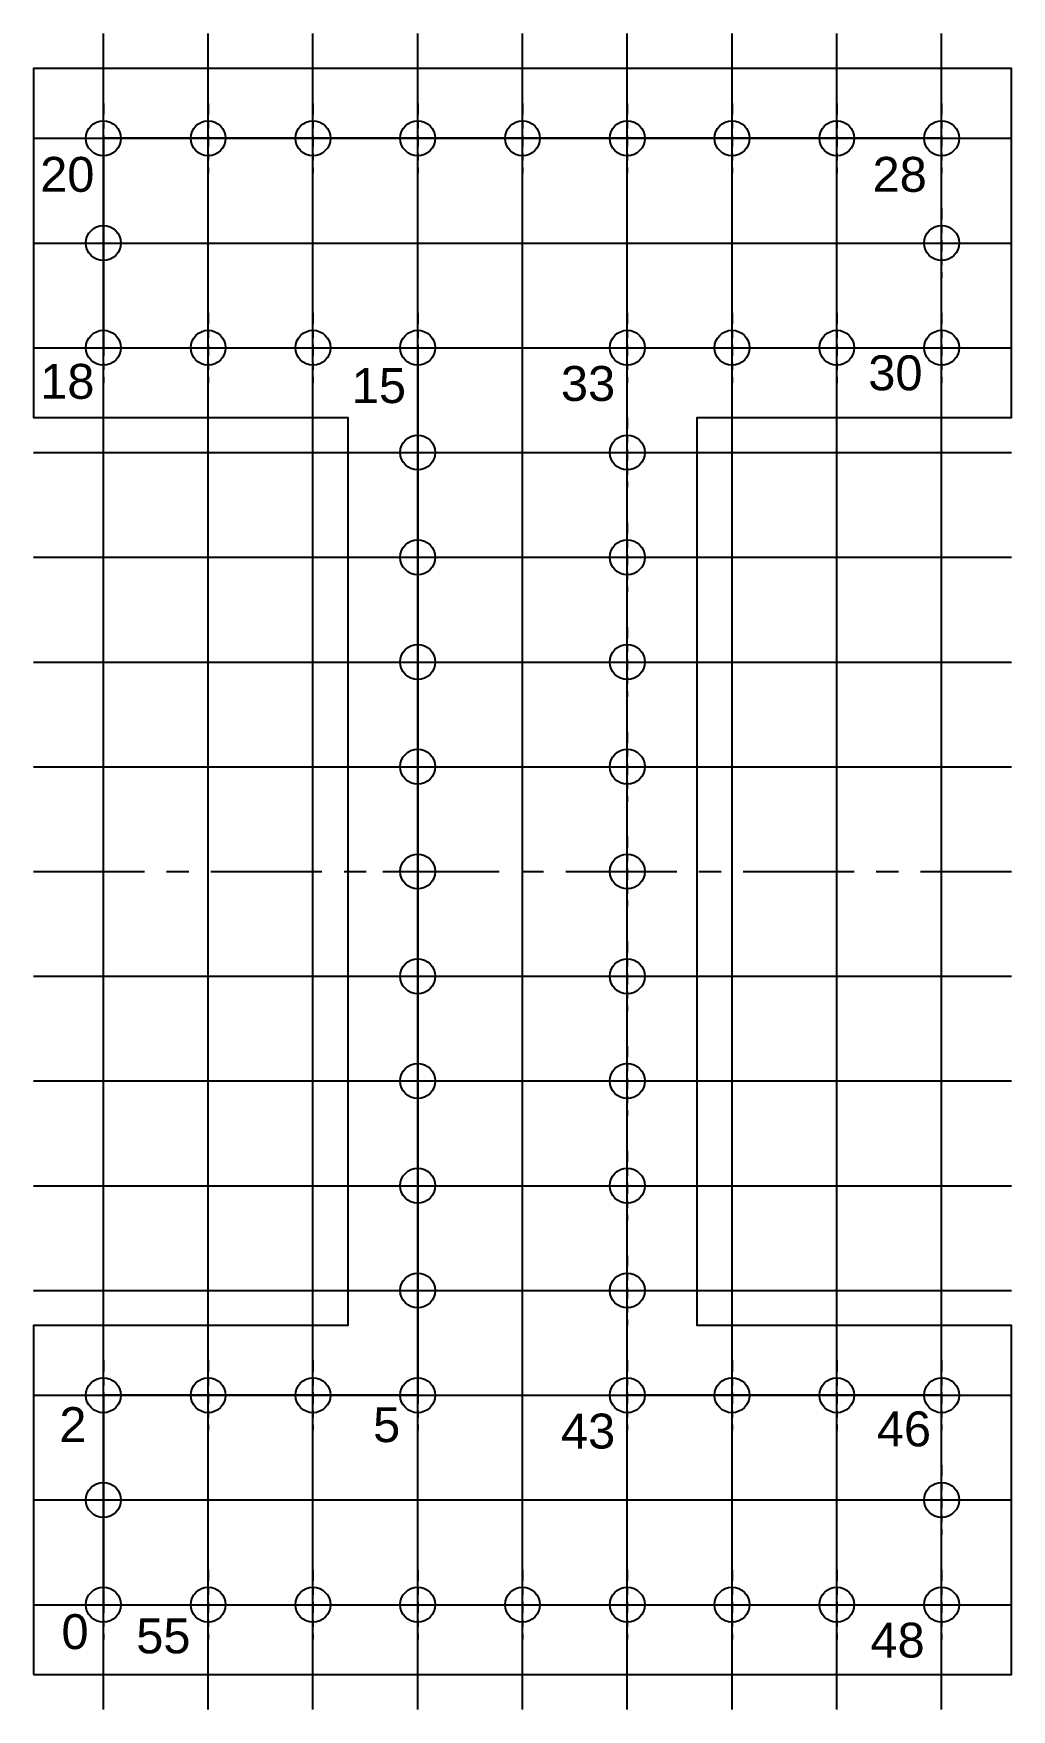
# Model space of a CAD drawing. Header units: inches. Extents: x 0 to 14, y -0.5 to 23.5.
import ezdxf

# ---------------------------------------------------------------- set-up
doc = ezdxf.new("R2010")
doc.units = ezdxf.units.IN
doc.linetypes.add('CENTER', pattern=[50.8, 31.75, -6.35, 6.35, -6.35])
for name, color, linetype in [('LetterOutlines', 61, 'Continuous'), ('PixelCenters', 116, 'Continuous'), ('PixelGuides', 160, 'Continuous'), ('PixelHoles', 90, 'Continuous'), ('PixelNumbers', 232, 'Continuous'), ('PixelPaths', 211, 'Continuous')]:
    doc.layers.add(name, color=color, linetype=linetype)
doc.styles.add('Annotative', font='arial.ttf')

# ---------------------------------------------------------------- blocks, each defined once
blk = doc.blocks.new('Pixel')
at = {"layer": 'PixelCenters', "linetype": 'CENTER', "ltscale": 0.005}
for p, q in [((0, 0.5), (0, -0.5)), ((-0.5, 0), (0.5, 0))]:
    blk.add_line(p, q, dxfattribs=at)
at = {"layer": 'PixelHoles'}
blk.add_circle((0, 0), 0.25, dxfattribs=at)

msp = doc.modelspace()

# ---------------------------------------------------------------- linework, layer by layer
at = {"layer": 'LetterOutlines'}
msp.add_lwpolyline([(0, 0), (14, 0), (14, 5), (9.5, 5), (9.5, 18), (14, 18), (14, 23), (0, 23), (0, 18), (4.5, 18), (4.5, 5), (0, 5)], close=True, dxfattribs=at)
at = {"layer": 'PixelGuides'}
for p, q in [((1, -0.5), (1, 23.5)), ((2.5, -0.5), (2.5, 23.5)), ((4, -0.5), (4, 23.5)), ((5.5, -0.5), (5.5, 23.5)), ((7, -0.5), (7, 23.5)), ((8.5, -0.5), (8.5, 23.5)), ((10, -0.5), (10, 23.5)), ((11.5, -0.5), (11.5, 23.5)), ((13, -0.5), (13, 23.5)), ((0, 22), (14, 22)), ((0, 20.5), (14, 20.5)), ((0, 19), (14, 19)), ((0, 17.5), (14, 17.5)), ((0, 16), (14, 16)), ((0, 14.5), (14, 14.5)), ((0, 13), (14, 13)), ((0, 10), (14, 10)), ((0, 8.5), (14, 8.5)), ((0, 7), (14, 7)), ((0, 5.5), (14, 5.5)), ((0, 4), (14, 4)), ((0, 2.5), (14, 2.5)), ((0, 1), (14, 1))]:
    msp.add_line(p, q, dxfattribs=at)
at = {"layer": 'PixelGuides', "color": 180, "linetype": 'CENTER', "ltscale": 0.05}
msp.add_line((0, 11.5), (14, 11.5), dxfattribs=at)
at = {"layer": 'PixelPaths'}
msp.add_lwpolyline([(1, 1), (13, 1), (13, 4), (8.5, 4), (8.5, 19), (13, 19), (13, 22), (1, 22), (1, 19), (5.5, 19), (5.5, 4), (1, 4)], close=True, dxfattribs=at)

# ---------------------------------------------------------------- block references
at = {"layer": 'PixelHoles'}
for p in [(1, 22), (2.5, 22), (4, 22), (5.5, 22), (7, 22), (8.5, 22), (10, 22), (11.5, 22), (13, 22), (1, 20.5), (13, 20.5), (1, 19), (2.5, 19), (4, 19), (5.5, 19), (8.5, 19), (10, 19), (11.5, 19), (13, 19), (5.5, 17.5), (8.5, 17.5), (5.5, 16), (8.5, 16), (5.5, 14.5), (8.5, 14.5), (5.5, 13), (8.5, 13), (5.5, 11.5), (8.5, 11.5), (5.5, 10), (8.5, 10), (5.5, 8.5), (8.5, 8.5), (5.5, 7), (8.5, 7), (5.5, 5.5), (8.5, 5.5), (1, 4), (2.5, 4), (4, 4), (5.5, 4), (8.5, 4), (10, 4), (11.5, 4), (13, 4), (1, 2.5), (13, 2.5), (1, 1), (2.5, 1), (4, 1), (5.5, 1), (7, 1), (8.5, 1), (10, 1), (11.5, 1), (13, 1)]:
    msp.add_blockref('Pixel', p, dxfattribs=at)

# ---------------------------------------------------------------- texts
at = {"layer": 'PixelNumbers', "style": 'Annotative'}
for s, p in [('20', (0.095, 21.233)), ('28', (12.011, 21.233)), ('18', (0.095, 18.269)), ('33', (7.55, 18.239)), ('30', (11.95, 18.391)), ('15', (4.556, 18.208)), ('2', (0.37, 3.329)), ('5', (4.861, 3.329)), ('43', (7.55, 3.237)), ('46', (12.072, 3.268)), ('0', (0.4, 0.365)), ('55', (1.47, 0.304)), ('48', (11.981, 0.243))]:
    msp.add_text(s, height=0.5, dxfattribs=at).set_placement(p)

doc.saveas('drawing.dxf')
